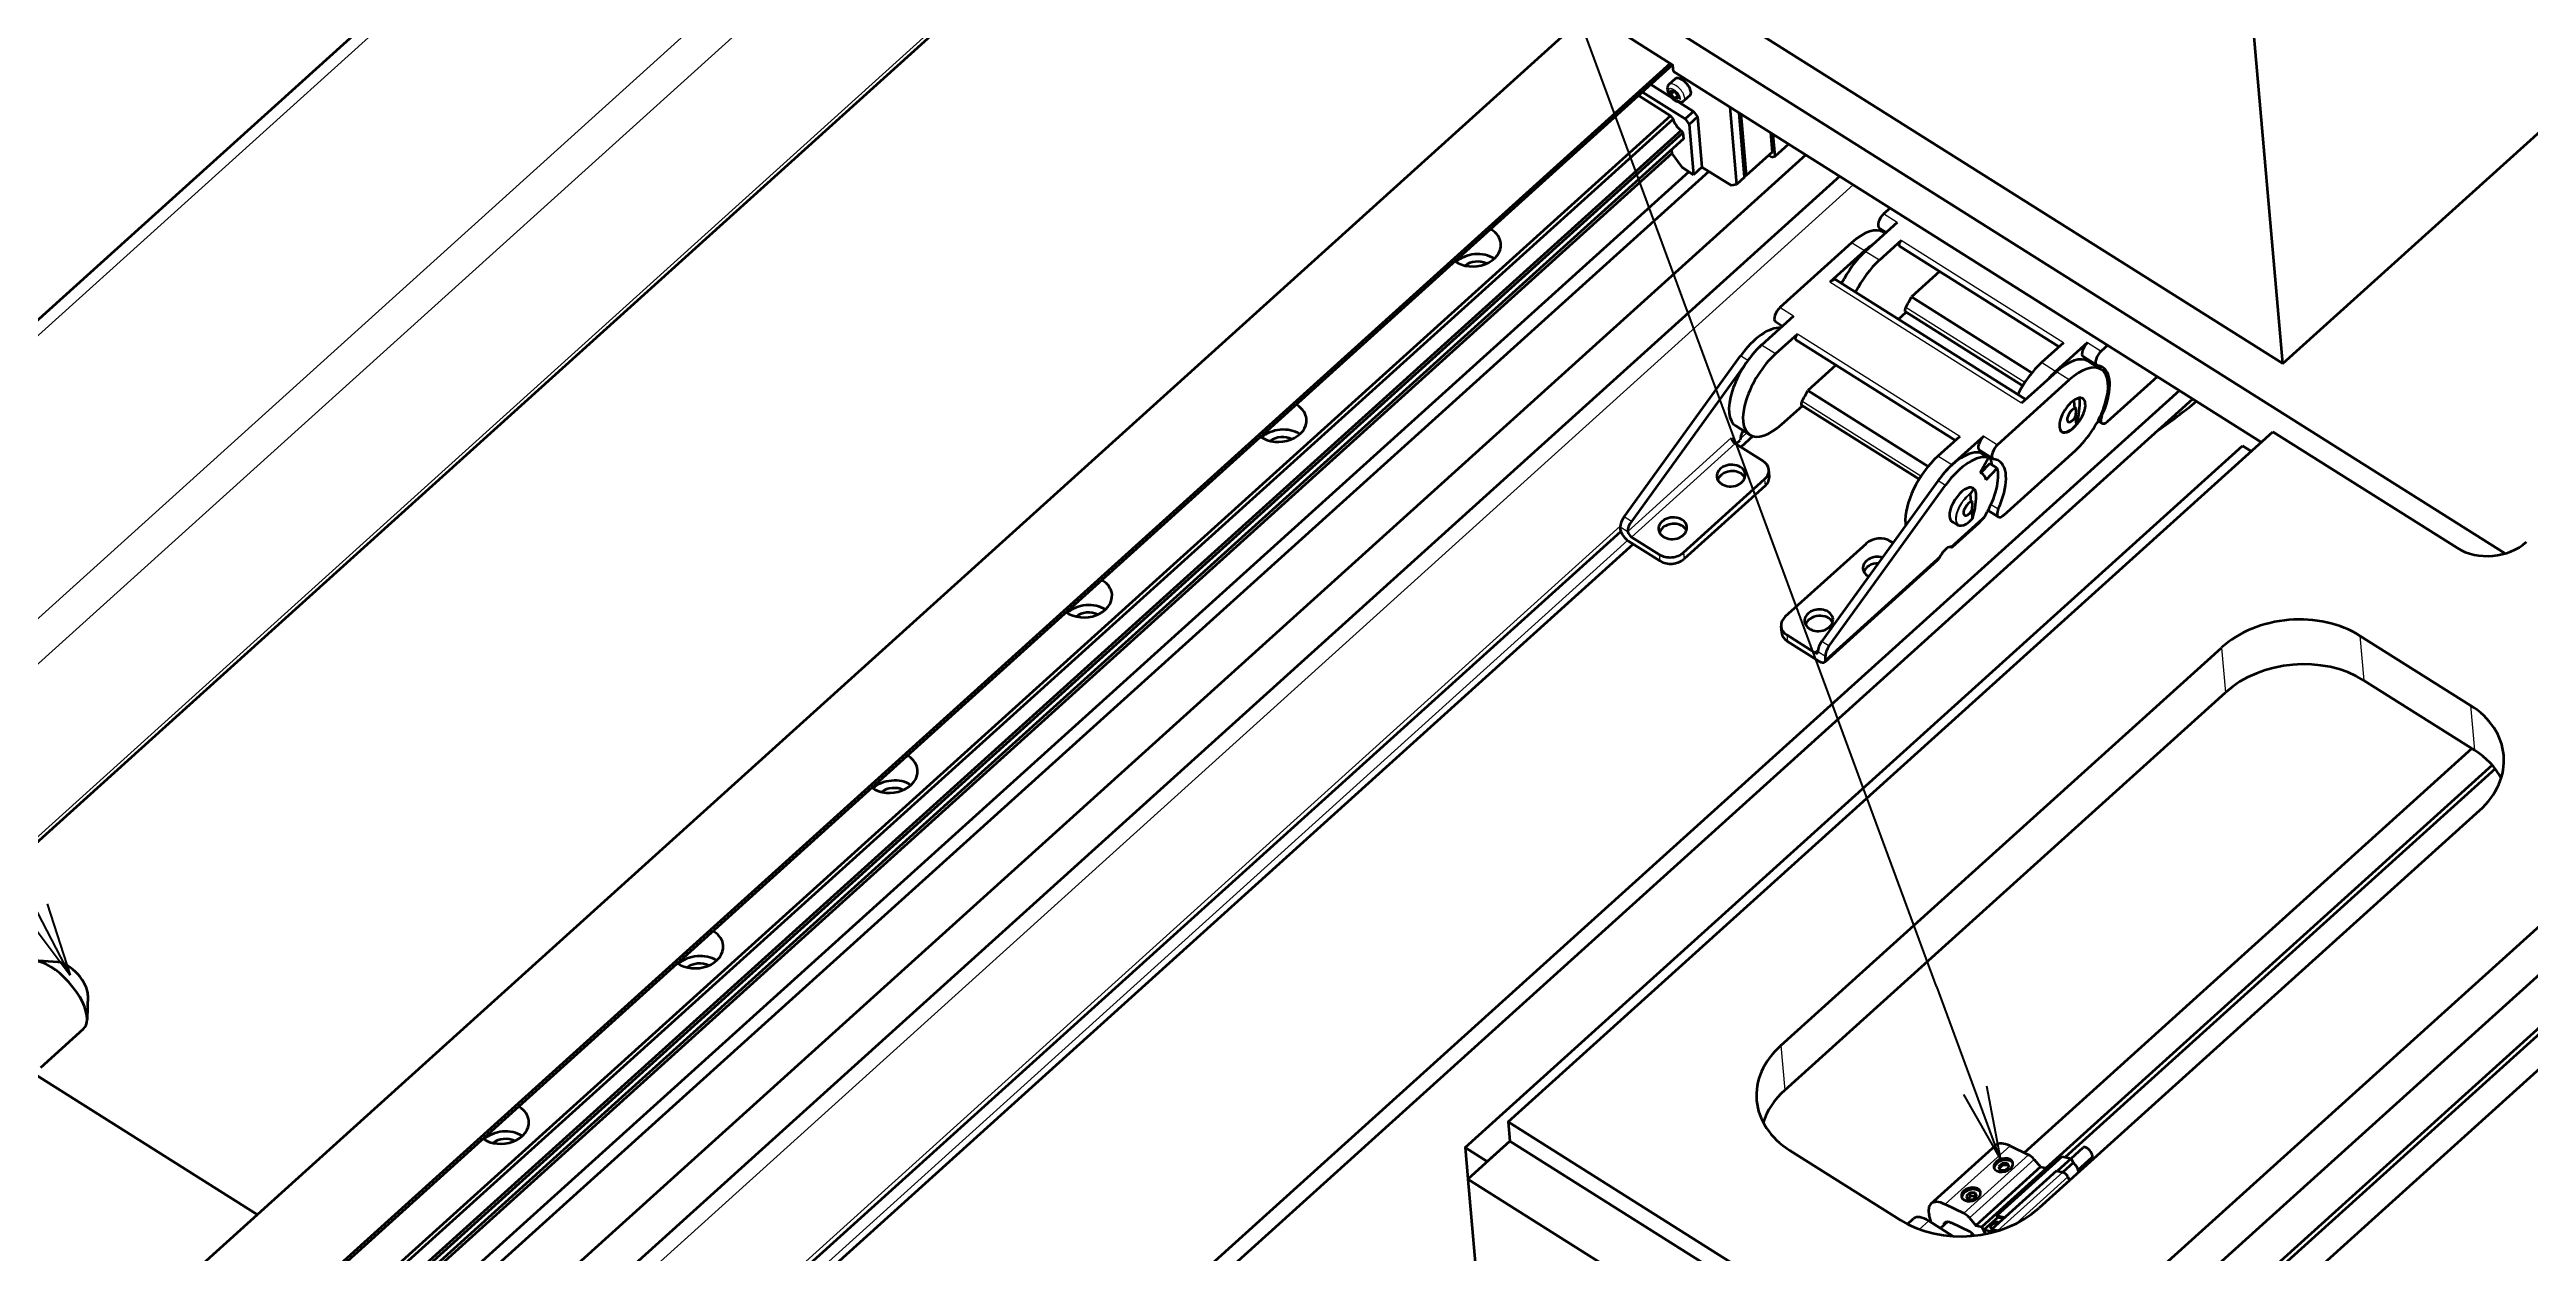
# Model space of a CAD drawing. Header units: millimetres. Extents: x -10155 to 20189, y -25550 to -22580.
# Drawn here: x -7571 to -7068, y -24570 to -24326 of the extents above; entities that cross this region are included whole.
import ezdxf

# ---------------------------------------------------------------- set-up
doc = ezdxf.new("R2010")
doc.units = ezdxf.units.MM
doc.layers.add('word_dim', color=253, linetype='Continuous')
doc.styles.get("Standard").update_dxf_attribs({"font": 'romans.shx', "bigfont": 'bigfont.shx'})
doc.dimstyles.new('RS-1-5', dxfattribs={"dimscale": 5, "dimtxt": 3.5, "dimasz": 3, "dimexe": 1, "dimexo": 0, "dimgap": 1, "dimtad": 3, "dimdsep": 46, "dimtxsty": 'Standard', "dimblk1": 'OPEN', "dimblk2": 'OPEN', "dimsah": 1, "dimcen": 0, "dimclrd": 256, "dimclre": 256, "dimclrt": 3, "dimadec": 0, "dimazin": 0, "dimtfac": 1, "dimtmove": 0, "dimatfit": 3, "dimldrblk": 'OPEN', "dimfxl": 0, "dimtolj": 1, "dimtzin": 0, "dimarcsym": 0})

# ---------------------------------------------------------------- blocks, each defined once
blk = doc.blocks.new('A$C43226BF8')
at = {"color": 7, "lineweight": 35}
for p, q in [((189.54, -235.01), (536.52, -453.67)), ((-61.3, -492.84), (161.25, -292.02)), ((-19.44, -561.11), (273.66, -296.63)), ((303.79, -296.91), (491.3, -415.08)), ((491.3, -415.08), (623.08, -296.16)), ((491.3, -415.08), (484.43, -337.02)), ((350.22, -343.64), (24.85, -637.24)), ((349.24, -343.02), (367.24, -354.37)), ((366.72, -354.04), (41.35, -647.64)), ((41.41, -648.29), (367.18, -354.33)), ((367.36, -355.67), (486.91, -431.01)), ((366.78, -364.7), (41.57, -658.16)), ((367.29, -365.4), (41.66, -659.23)), ((368.94, -367.7), (42.02, -662.69)), ((367.02, -372.35), (42.21, -665.45)), ((369.28, -368.17), (42.36, -663.17)), ((369.38, -369.36), (42.47, -664.36)), ((394.31, -372.65), (52.45, -681.14)), ((370.5, -376.06), (43.1, -671.5)), ((374.55, -375.99), (43.39, -674.81)), ((401.18, -376.98), (53.3, -690.89)), ((413.32, -391.18), (445.79, -411.64)), ((400.53, -398.09), (439.02, -422.35)), ((440.25, -416.94), (415.76, -401.5)), ((414.49, -404.5), (438.39, -419.56)), ((392.24, -410.21), (424.7, -430.67)), ((357.31, -446.19), (380.97, -413.52)), ((382.47, -414.47), (358.81, -447.14)), ((470.26, -420.52), (162.53, -698.21)), ((162.87, -702.11), (473.01, -422.25)), ((419.17, -435.97), (394.67, -420.53)), ((393.41, -423.52), (417.31, -438.58)), ((324.97, -574.46), (483.11, -431.76)), ((333.74, -569.23), (489.24, -428.91)), ((526.74, -452.54), (489.24, -428.91)), ((369.41, -453.45), (385.88, -438.59)), ((386, -439.89), (369.53, -454.75)), ((421.17, -438.86), (397.51, -471.53)), ((399.01, -472.47), (422.67, -439.8)), ((67.06, -710.55), (356.67, -449.23)), ((359.19, -451.78), (117.52, -669.85)), ((390.11, -466.5), (406.59, -451.63)), ((421.01, -455.11), (398.15, -475.74)), ((431.25, -630.67), (612.62, -467.01)), ((389.19, -553.68), (478.8, -472.82)), ((529.48, -484.56), (506.98, -470.38)), ((432.05, -639.78), (613.43, -476.11)), ((389.99, -562.78), (479.6, -481.92)), ((530.28, -493.67), (507.78, -479.49)), ((529.73, -493.32), (438.68, -575.49)), ((533.89, -496.71), (443.1, -578.64)), ((534.5, -497.46), (447.04, -576.39)), ((597.85, -500.92), (456.05, -628.87)), ((598.7, -501.45), (456.16, -630.08)), ((531.3, -505.9), (441.69, -586.76)), ((603.35, -504.39), (456.74, -636.69)), ((32.49, -558.54), (79.34, -588.07)), ((333.74, -569.23), (431.25, -630.67)), ((334.09, -573.13), (431.59, -634.58)), ((391.01, -575.02), (413.51, -589.2)), ((325.52, -580.86), (423.03, -642.31)), ((325.52, -580.86), (329.7, -628.34))]:
    blk.add_line(p, q, dxfattribs=at)
at = {"color": 7, "lineweight": 13}
for p, q in [((-34.17, -538.31), (250.11, -281.78)), ((-59.68, -494.6), (161.51, -295)), ((-20.97, -561.5), (273.02, -296.22)), ((-35.47, -530.23), (199.01, -318.64)), ((55.62, -693.01), (403.93, -378.71)), ((446.69, -410.83), (413.68, -390.04)), ((438.17, -423.11), (399.17, -398.54)), ((438.79, -418.93), (414.59, -403.68)), ((425.6, -429.86), (392.6, -409.06)), ((417.7, -437.96), (393.5, -422.71)), ((358.05, -449.21), (379.13, -430.19)), ((358.86, -450.33), (379.94, -431.31)), ((66.97, -709.45), (356.55, -448.15)), ((92.41, -690.72), (358.03, -451.03)), ((398.31, -475.2), (421.7, -454.09))]:
    blk.add_line(p, q, dxfattribs=at)
at = {"color": 7, "lineweight": 35, "ltscale": 0.043265}
blk.add_line((367.73, -357.15), (366.45, -358.31), dxfattribs=at)
at = {"color": 7, "lineweight": 35, "ltscale": 0.002135}
blk.add_line((367.17, -354.34), (367.24, -354.38), dxfattribs=at)
at = {"color": 7, "lineweight": 35, "ltscale": 0.032648}
for p, q in [((367.36, -355.67), (367.24, -354.37)), ((386.86, -437.93), (386.75, -436.63))]:
    blk.add_line(p, q, dxfattribs=at)
at = {"color": 7, "lineweight": 35, "ltscale": 0.193124}
blk.add_line((360.25, -360.58), (366.78, -364.7), dxfattribs=at)
at = {"color": 7, "lineweight": 35, "ltscale": 0.256696}
blk.add_line((361.05, -359.86), (369.73, -365.33), dxfattribs=at)
at = {"color": 7, "lineweight": 35, "ltscale": 0.124751}
blk.add_line((362.76, -358.31), (366.98, -360.97), dxfattribs=at)
at = {"color": 7, "lineweight": 35, "ltscale": 0.01885}
for p, q in [((366.81, -360.27), (366.74, -359.52)), ((368.24, -360.47), (368.31, -361.22))]:
    blk.add_line(p, q, dxfattribs=at)
at = {"color": 7, "lineweight": 35, "ltscale": 0.018089}
blk.add_line((366.74, -359.52), (367.46, -359.62), dxfattribs=at)
at = {"color": 7, "lineweight": 35, "ltscale": 0.023046}
blk.add_line((366.81, -360.27), (367.49, -359.65), dxfattribs=at)
at = {"color": 7, "lineweight": 35, "ltscale": 0.028857}
blk.add_line((367.59, -361.12), (366.81, -360.27), dxfattribs=at)
at = {"color": 7, "lineweight": 35, "ltscale": 0.028859}
blk.add_line((367.46, -359.62), (368.24, -360.47), dxfattribs=at)
at = {"color": 7, "lineweight": 35, "ltscale": 0.022105}
blk.add_line((367.59, -361.12), (368.25, -360.53), dxfattribs=at)
at = {"color": 7, "lineweight": 35, "ltscale": 0.01809}
blk.add_line((368.31, -361.22), (367.59, -361.12), dxfattribs=at)
at = {"color": 7, "lineweight": 35, "ltscale": 0.088507}
blk.add_line((368.45, -361.9), (371.45, -363.79), dxfattribs=at)
at = {"color": 7, "lineweight": 35, "ltscale": 0.043267}
blk.add_line((370.75, -360.49), (369.46, -361.65), dxfattribs=at)
at = {"color": 7, "lineweight": 35, "ltscale": 0.021626}
blk.add_line((366.78, -364.7), (367.29, -365.4), dxfattribs=at)
at = {"color": 7, "lineweight": 35, "ltscale": 0.014542}
blk.add_line((368.94, -367.7), (369.28, -368.17), dxfattribs=at)
at = {"color": 7, "lineweight": 35, "ltscale": 0.057688}
for p, q in [((371.45, -363.79), (369.73, -365.33)), ((373.15, -375.11), (371.44, -376.66))]:
    blk.add_line(p, q, dxfattribs=at)
at = {"color": 7, "lineweight": 35, "ltscale": 0.034579}
blk.add_line((369.73, -365.33), (370.54, -366.46), dxfattribs=at)
at = {"color": 7, "lineweight": 35, "ltscale": 0.057683}
blk.add_line((372.25, -364.91), (370.54, -366.46), dxfattribs=at)
at = {"color": 7, "lineweight": 35, "ltscale": 0.256009}
for p, q in [((370.54, -366.46), (371.44, -376.66)), ((372.25, -364.91), (373.15, -375.11))]:
    blk.add_line(p, q, dxfattribs=at)
at = {"color": 7, "lineweight": 35, "ltscale": 0.034575}
blk.add_line((371.45, -363.79), (372.25, -364.91), dxfattribs=at)
at = {"color": 7, "lineweight": 35, "ltscale": 0.3951}
blk.add_line((378.81, -362.88), (380.19, -378.63), dxfattribs=at)
at = {"color": 7, "lineweight": 35, "ltscale": 0.328027}
blk.add_line((381.84, -377.14), (380.69, -364.07), dxfattribs=at)
at = {"color": 7, "lineweight": 35, "ltscale": 0.314608}
blk.add_line((381.07, -364.31), (382.17, -376.84), dxfattribs=at)
at = {"color": 7, "lineweight": 35, "ltscale": 0.01994}
blk.add_line((366.95, -371.55), (367.02, -372.35), dxfattribs=at)
at = {"color": 7, "lineweight": 35, "ltscale": 0.085864}
blk.add_line((367.02, -372.35), (369.03, -375.14), dxfattribs=at)
at = {"color": 7, "lineweight": 35, "ltscale": 0.029888}
blk.add_line((369.28, -368.17), (369.38, -369.36), dxfattribs=at)
at = {"color": 7, "lineweight": 35, "ltscale": 0.1775}
blk.add_line((387.44, -372.09), (382.17, -376.84), dxfattribs=at)
at = {"color": 7, "lineweight": 35, "ltscale": 0.017474}
blk.add_line((386.76, -372.7), (387.35, -373.08), dxfattribs=at)
at = {"color": 7, "lineweight": 35, "ltscale": 0.099969}
blk.add_line((387.09, -368.1), (387.44, -372.09), dxfattribs=at)
at = {"color": 7, "lineweight": 35, "ltscale": 0.111397}
blk.add_line((388.04, -372.9), (387.65, -368.46), dxfattribs=at)
at = {"color": 7, "lineweight": 35, "ltscale": 0.09212}
blk.add_line((388.04, -372.9), (390.78, -370.43), dxfattribs=at)
at = {"color": 7, "lineweight": 35, "ltscale": 0.071299}
blk.add_line((371.44, -376.66), (369.03, -375.14), dxfattribs=at)
at = {"color": 7, "lineweight": 35, "ltscale": 0.177309}
blk.add_line((379.15, -378.89), (373.15, -375.11), dxfattribs=at)
at = {"color": 7, "lineweight": 35, "ltscale": 0.055467}
blk.add_line((381.84, -377.14), (380.19, -378.63), dxfattribs=at)
at = {"color": 7, "lineweight": 35, "ltscale": 0.009746}
blk.add_line((382.17, -376.84), (381.83, -377.04), dxfattribs=at)
at = {"color": 7, "lineweight": 35, "ltscale": 0.017883}
blk.add_line((387.35, -373.08), (388.04, -372.9), dxfattribs=at)
at = {"color": 7, "lineweight": 35, "ltscale": 0.026825}
blk.add_line((380.19, -378.63), (379.15, -378.89), dxfattribs=at)
at = {"color": 7, "lineweight": 35, "ltscale": 0.219088}
for p, q in [((412.88, -386.39), (406.38, -392.26)), ((451.59, -410.78), (445.08, -416.65))]:
    blk.add_line(p, q, dxfattribs=at)
at = {"color": 7, "lineweight": 35, "ltscale": 0.042573}
blk.add_line((409.2, -387.51), (410.64, -388.42), dxfattribs=at)
at = {"color": 7, "lineweight": 35, "ltscale": 0.044622}
blk.add_line((411.43, -383.45), (410.11, -384.64), dxfattribs=at)
at = {"color": 7, "lineweight": 13, "ltscale": 0.082012}
for p, q in [((412.88, -386.39), (410.11, -384.64)), ((430.5, -429.81), (433.28, -431.55))]:
    blk.add_line(p, q, dxfattribs=at)
at = {"color": 7, "lineweight": 35, "ltscale": 0.490918}
blk.add_line((403.6, -390.51), (389.02, -403.67), dxfattribs=at)
at = {"color": 7, "lineweight": 35, "ltscale": 0.237671}
blk.add_line((406.23, -392.17), (399.17, -398.54), dxfattribs=at)
at = {"color": 7, "lineweight": 13, "ltscale": 0.077571}
blk.add_line((406.23, -392.17), (403.6, -390.51), dxfattribs=at)
at = {"color": 7, "lineweight": 13, "ltscale": 0.084227}
for p, q in [((409.23, -394.06), (406.38, -392.26)), ((424, -435.68), (421.15, -433.88))]:
    blk.add_line(p, q, dxfattribs=at)
at = {"color": 7, "lineweight": 35, "ltscale": 0.150076}
for p, q in [((413.68, -390.04), (409.23, -394.06)), ((446.69, -410.83), (442.23, -414.85))]:
    blk.add_line(p, q, dxfattribs=at)
at = {"color": 7, "lineweight": 35, "ltscale": 0.010484}
blk.add_line((410.1, -388.36), (410.45, -388.58), dxfattribs=at)
at = {"color": 7, "lineweight": 35, "ltscale": 0.192999}
blk.add_line((421.49, -396.33), (415.76, -401.5), dxfattribs=at)
at = {"color": 7, "lineweight": 35, "ltscale": 0.219079}
for p, q in [((391.8, -405.42), (385.29, -411.29)), ((430.5, -429.81), (424, -435.68))]:
    blk.add_line(p, q, dxfattribs=at)
at = {"color": 7, "lineweight": 35, "ltscale": 0.042571}
blk.add_line((388.11, -406.54), (389.55, -407.44), dxfattribs=at)
at = {"color": 7, "lineweight": 13, "ltscale": 0.082006}
blk.add_line((391.8, -405.42), (389.02, -403.67), dxfattribs=at)
at = {"color": 7, "lineweight": 35, "ltscale": 0.052517}
blk.add_line((413.1, -406.01), (414.66, -404.6), dxfattribs=at)
at = {"color": 7, "lineweight": 13, "ltscale": 0.084221}
for p, q in [((388.14, -413.08), (385.29, -411.29)), ((445.08, -416.65), (442.23, -414.85))]:
    blk.add_line(p, q, dxfattribs=at)
at = {"color": 7, "lineweight": 35, "ltscale": 0.150071}
blk.add_line((392.6, -409.06), (388.14, -413.08), dxfattribs=at)
at = {"color": 7, "lineweight": 13, "ltscale": 0.082005}
blk.add_line((451.59, -410.78), (454.36, -412.53), dxfattribs=at)
at = {"color": 7, "lineweight": 35, "ltscale": 0.044619}
blk.add_line((455.69, -411.33), (454.36, -412.53), dxfattribs=at)
at = {"color": 7, "lineweight": 13, "ltscale": 0.044326}
for p, q in [((382.47, -414.47), (380.97, -413.52)), ((421.17, -438.86), (422.67, -439.8)), ((358.81, -447.14), (357.31, -446.19))]:
    blk.add_line(p, q, dxfattribs=at)
at = {"color": 7, "lineweight": 35, "ltscale": 0.193001}
blk.add_line((400.41, -415.36), (394.67, -420.53), dxfattribs=at)
at = {"color": 7, "lineweight": 35, "ltscale": 0.237677}
blk.add_line((445.23, -416.75), (438.17, -423.11), dxfattribs=at)
at = {"color": 7, "lineweight": 13, "ltscale": 0.077575}
blk.add_line((447.86, -418.4), (445.23, -416.75), dxfattribs=at)
at = {"color": 7, "lineweight": 35, "ltscale": 0.082005}
blk.add_line((453.45, -415.4), (450.67, -413.65), dxfattribs=at)
at = {"color": 7, "lineweight": 35, "ltscale": 0.077575}
blk.add_line((451.73, -414.59), (454.35, -416.25), dxfattribs=at)
at = {"color": 7, "lineweight": 35, "ltscale": 0.341608}
blk.add_line((455.62, -426.84), (465.77, -417.68), dxfattribs=at)
at = {"color": 7, "lineweight": 35, "ltscale": 0.490914}
blk.add_line((447.86, -418.4), (433.28, -431.55), dxfattribs=at)
at = {"color": 7, "lineweight": 35, "ltscale": 0.038855}
for p, q in [((448.8, -422.63), (448.93, -424.18)), ((427.71, -441.66), (427.85, -443.2)), ((428.01, -445.01), (428.14, -446.55))]:
    blk.add_line(p, q, dxfattribs=at)
at = {"color": 7, "lineweight": 35, "ltscale": 0.084227}
blk.add_line((380.06, -427.75), (382.91, -429.54), dxfattribs=at)
at = {"color": 7, "lineweight": 35, "ltscale": 0.140512}
blk.add_line((389.4, -427.39), (393.58, -423.63), dxfattribs=at)
at = {"color": 7, "lineweight": 35, "ltscale": 0.038858}
blk.add_line((449.09, -425.98), (449.23, -427.53), dxfattribs=at)
at = {"color": 7, "lineweight": 35, "ltscale": 0.023597}
blk.add_line((454.49, -427.21), (453.69, -426.71), dxfattribs=at)
at = {"color": 7, "lineweight": 13, "ltscale": 0.006032}
blk.add_line((454.3, -425.46), (454.51, -425.59), dxfattribs=at)
at = {"color": 7, "lineweight": 35, "ltscale": 0.166226}
blk.add_line((385.57, -434.85), (379.94, -431.31), dxfattribs=at)
at = {"color": 7, "lineweight": 35, "ltscale": 0.028475}
blk.add_line((380.11, -431.41), (380.95, -430.65), dxfattribs=at)
at = {"color": 7, "lineweight": 13, "ltscale": 0.044661}
blk.add_line((380.95, -430.34), (382.28, -429.15), dxfattribs=at)
at = {"color": 7, "lineweight": 35, "ltscale": 0.082342}
blk.add_line((383.52, -429.82), (381.08, -432.03), dxfattribs=at)
at = {"color": 7, "lineweight": 35, "ltscale": 0.150073}
blk.add_line((425.6, -429.86), (421.15, -433.88), dxfattribs=at)
at = {"color": 7, "lineweight": 35, "ltscale": 0.082006}
blk.add_line((432.36, -434.42), (429.59, -432.67), dxfattribs=at)
at = {"color": 7, "lineweight": 35, "ltscale": 0.490916}
blk.add_line((434.54, -445.86), (449.12, -432.71), dxfattribs=at)
at = {"color": 7, "lineweight": 35, "ltscale": 0.005072}
blk.add_line((446.13, -428.74), (446.3, -428.85), dxfattribs=at)
at = {"color": 7, "lineweight": 35, "ltscale": 0.051756}
blk.add_line((484.86, -432.86), (483.11, -431.76), dxfattribs=at)
at = {"color": 7, "lineweight": 35, "ltscale": 0.087034}
blk.add_line((431.45, -434.22), (429.76, -437.26), dxfattribs=at)
at = {"color": 7, "lineweight": 35, "ltscale": 0.010158}
blk.add_line((430.12, -437.43), (429.78, -437.21), dxfattribs=at)
at = {"color": 7, "lineweight": 35, "ltscale": 0.066323}
blk.add_line((431.72, -435.36), (429.89, -437.28), dxfattribs=at)
at = {"color": 7, "lineweight": 35, "ltscale": 0.044331}
blk.add_line((429.95, -433.27), (431.45, -434.22), dxfattribs=at)
at = {"color": 7, "lineweight": 35, "ltscale": 0.081939}
blk.add_line((430.96, -438.68), (433.22, -436.3), dxfattribs=at)
at = {"color": 7, "lineweight": 35, "ltscale": 0.044326}
blk.add_line((431.72, -435.36), (433.22, -436.3), dxfattribs=at)
at = {"color": 7, "lineweight": 13, "ltscale": 0.032645}
for p, q in [((385.88, -438.59), (386, -439.89)), ((364.48, -453.88), (364.6, -455.18))]:
    blk.add_line(p, q, dxfattribs=at)
at = {"color": 7, "lineweight": 35, "ltscale": 0.018432}
blk.add_line((427.99, -440.28), (428.61, -440.68), dxfattribs=at)
at = {"color": 7, "lineweight": 35, "ltscale": 0.015575}
for p, q in [((356.61, -448.92), (356.55, -448.3)), ((398.31, -475.2), (398.25, -474.58))]:
    blk.add_line(p, q, dxfattribs=at)
at = {"color": 7, "lineweight": 13, "ltscale": 0.044354}
blk.add_line((358.05, -449.24), (356.55, -448.3), dxfattribs=at)
at = {"color": 7, "lineweight": 13, "ltscale": 0.240171}
blk.add_line((423.68, -452.31), (430.81, -445.87), dxfattribs=at)
at = {"color": 7, "lineweight": 35, "ltscale": 0.042746}
blk.add_line((423.77, -446.96), (425.22, -447.88), dxfattribs=at)
at = {"color": 7, "lineweight": 35, "ltscale": 0.181473}
blk.add_line((429.44, -447.5), (424.05, -452.36), dxfattribs=at)
at = {"color": 7, "lineweight": 35, "ltscale": 0.061271}
blk.add_line((433.4, -446.24), (431.33, -444.93), dxfattribs=at)
at = {"color": 7, "lineweight": 13, "ltscale": 0.043704}
blk.add_line((431.94, -443.68), (433.42, -444.61), dxfattribs=at)
at = {"color": 7, "lineweight": 35, "ltscale": 0.000764677}
blk.add_line((358.05, -449.24), (358.05, -449.21), dxfattribs=at)
at = {"color": 7, "lineweight": 35, "ltscale": 0.188394}
blk.add_line((364.6, -455.18), (358.22, -451.16), dxfattribs=at)
at = {"color": 7, "lineweight": 35, "ltscale": 0.166233}
blk.add_line((358.86, -450.33), (364.48, -453.88), dxfattribs=at)
at = {"color": 7, "lineweight": 35, "ltscale": 0.014429}
blk.add_line((412.01, -451.52), (411.52, -451.21), dxfattribs=at)
at = {"color": 7, "lineweight": 13, "ltscale": 0.032651}
blk.add_line((369.41, -453.45), (369.53, -454.75), dxfattribs=at)
at = {"color": 7, "lineweight": 35, "ltscale": 0.032645}
blk.add_line((389.37, -469.76), (389.25, -468.46), dxfattribs=at)
at = {"color": 7, "lineweight": 13, "ltscale": 0.032646}
blk.add_line((390.43, -470.23), (390.55, -471.54), dxfattribs=at)
at = {"color": 7, "lineweight": 35, "ltscale": 0.166231}
blk.add_line((396.06, -473.78), (390.43, -470.23), dxfattribs=at)
at = {"color": 7, "lineweight": 35, "ltscale": 0.188391}
blk.add_line((390.55, -471.54), (396.92, -475.55), dxfattribs=at)
at = {"color": 7, "lineweight": 13, "ltscale": 0.024492}
blk.add_line((396.06, -473.78), (396.79, -473.12), dxfattribs=at)
at = {"color": 7, "lineweight": 13, "ltscale": 0.044331}
blk.add_line((397.51, -471.53), (399.01, -472.47), dxfattribs=at)
at = {"color": 7, "lineweight": 13, "ltscale": 0.228535}
for p, q in [((478.8, -472.82), (479.6, -481.92)), ((506.98, -470.38), (507.78, -479.49)), ((529.48, -484.56), (530.28, -493.67)), ((389.19, -553.68), (389.99, -562.78))]:
    blk.add_line(p, q, dxfattribs=at)
at = {"color": 7, "lineweight": 35, "ltscale": 0.000733667}
blk.add_line((396.75, -473.63), (396.75, -473.6), dxfattribs=at)
at = {"color": 7, "lineweight": 13, "ltscale": 0.044353}
blk.add_line((396.75, -473.63), (398.25, -474.58), dxfattribs=at)
at = {"color": 7, "lineweight": 35, "ltscale": 0.124985}
blk.add_line((38.86, -536.75), (33.87, -536.39), dxfattribs=at)
at = {"color": 7, "lineweight": 35, "ltscale": 0.124984}
blk.add_line((44.9, -543.44), (44.74, -548.44), dxfattribs=at)
at = {"color": 7, "lineweight": 35, "ltscale": 0.292876}
blk.add_line((35.31, -558.15), (44, -550.3), dxfattribs=at)
at = {"color": 7, "lineweight": 35, "ltscale": 0.288438}
blk.add_line((334.09, -573.13), (325.52, -580.86), dxfattribs=at)
at = {"color": 7, "lineweight": 35, "ltscale": 0.155313}
blk.add_line((329.47, -577.29), (334.09, -573.13), dxfattribs=at)
at = {"color": 7, "lineweight": 35, "ltscale": 0.097945}
blk.add_line((333.74, -569.23), (334.09, -573.13), dxfattribs=at)
at = {"color": 7, "lineweight": 35, "ltscale": 0.443751}
for p, q in [((419.73, -585.88), (432.91, -573.98)), ((442.03, -578.39), (428.85, -590.28)), ((443.24, -578.67), (430.07, -590.56))]:
    blk.add_line(p, q, dxfattribs=at)
at = {"color": 7, "lineweight": 13, "ltscale": 0.443744}
blk.add_line((435.81, -574.1), (422.63, -585.99), dxfattribs=at)
at = {"color": 7, "lineweight": 35, "ltscale": 0.104665}
blk.add_line((435.81, -574.1), (439.58, -575.93), dxfattribs=at)
at = {"color": 7, "lineweight": 35, "ltscale": 0.132989}
blk.add_line((329.47, -577.29), (324.97, -574.46), dxfattribs=at)
at = {"color": 7, "lineweight": 35, "ltscale": 0.160356}
blk.add_line((324.97, -574.46), (325.54, -580.84), dxfattribs=at)
at = {"color": 7, "lineweight": 13, "ltscale": 0.443751}
blk.add_line((439.58, -575.93), (426.4, -587.82), dxfattribs=at)
at = {"color": 7, "lineweight": 13, "ltscale": 0.443755}
blk.add_line((440.72, -576.85), (427.54, -588.74), dxfattribs=at)
at = {"color": 7, "lineweight": 35, "ltscale": 0.443749}
blk.add_line((445.28, -579.15), (432.11, -591.04), dxfattribs=at)
at = {"color": 7, "lineweight": 35, "ltscale": 0.448189}
blk.add_line((446.43, -576.24), (433.12, -588.25), dxfattribs=at)
at = {"color": 7, "lineweight": 35, "ltscale": 0.025618}
for p, q in [((434.21, -577.68), (433.45, -578.37)), ((428.31, -585.02), (429.07, -584.33))]:
    blk.add_line(p, q, dxfattribs=at)
at = {"color": 7, "lineweight": 35, "ltscale": 0.019451}
blk.add_line((433.45, -578.37), (433.79, -579.07), dxfattribs=at)
at = {"color": 7, "lineweight": 35, "ltscale": 0.023587}
blk.add_line((434.3, -578.04), (433.6, -578.68), dxfattribs=at)
at = {"color": 7, "lineweight": 35, "ltscale": 0.027729}
for p, q in [((433.79, -579.07), (434.9, -579.07)), ((435.32, -577.69), (434.21, -577.68)), ((435.41, -578.05), (434.3, -578.04)), ((427.2, -585.01), (428.31, -585.02)), ((428.91, -584.36), (427.8, -584.35))]:
    blk.add_line(p, q, dxfattribs=at)
at = {"color": 7, "lineweight": 35, "ltscale": 0.009329}
for p, q in [((434.3, -578.04), (434.21, -577.68)), ((435.41, -578.05), (435.32, -577.69))]:
    blk.add_line(p, q, dxfattribs=at)
at = {"color": 7, "lineweight": 35, "ltscale": 0.025622}
for p, q in [((434.9, -579.07), (435.66, -578.39)), ((427.62, -583.63), (426.86, -584.31))]:
    blk.add_line(p, q, dxfattribs=at)
at = {"color": 7, "lineweight": 35, "ltscale": 0.019454}
for p, q in [((435.66, -578.39), (435.32, -577.69)), ((426.86, -584.31), (427.2, -585.01)), ((429.07, -584.33), (428.73, -583.64))]:
    blk.add_line(p, q, dxfattribs=at)
at = {"color": 7, "lineweight": 35, "ltscale": 0.010872}
blk.add_line((435.6, -578.44), (435.41, -578.05), dxfattribs=at)
at = {"color": 7, "lineweight": 35, "ltscale": 0.050489}
blk.add_line((440.72, -576.85), (442.03, -578.39), dxfattribs=at)
at = {"color": 7, "lineweight": 35, "ltscale": 0.031274}
for p, q in [((442.03, -578.39), (443.24, -578.67)), ((428.85, -590.28), (430.07, -590.56))]:
    blk.add_line(p, q, dxfattribs=at)
at = {"color": 7, "lineweight": 35, "ltscale": 0.008642}
blk.add_line((443.24, -578.67), (443.39, -578.98), dxfattribs=at)
at = {"color": 7, "lineweight": 35, "ltscale": 0.031982}
for p, q in [((445.28, -579.15), (446.53, -579.44)), ((432.11, -591.04), (433.35, -591.33))]:
    blk.add_line(p, q, dxfattribs=at)
at = {"color": 7, "lineweight": 35, "ltscale": 0.09401}
blk.add_line((448.26, -576.67), (445.47, -579.19), dxfattribs=at)
at = {"color": 7, "lineweight": 35, "ltscale": 0.047128}
blk.add_line((446.43, -576.24), (448.26, -576.67), dxfattribs=at)
at = {"color": 7, "lineweight": 35, "ltscale": 0.071694}
blk.add_line((448.66, -577.52), (446.53, -579.44), dxfattribs=at)
at = {"color": 7, "lineweight": 35, "ltscale": 0.082295}
blk.add_line((448.21, -576.66), (450.66, -574.46), dxfattribs=at)
at = {"color": 7, "lineweight": 35, "ltscale": 0.023343}
blk.add_line((448.26, -576.67), (448.66, -577.52), dxfattribs=at)
at = {"color": 7, "lineweight": 35, "ltscale": 0.093941}
blk.add_line((449.68, -578.98), (452.47, -576.46), dxfattribs=at)
at = {"color": 7, "lineweight": 35, "ltscale": 0.027723}
blk.add_line((428.73, -583.64), (427.62, -583.63), dxfattribs=at)
at = {"color": 7, "lineweight": 35, "ltscale": 0.018658}
blk.add_line((427.8, -584.35), (427.62, -583.63), dxfattribs=at)
at = {"color": 7, "lineweight": 35, "ltscale": 0.01866}
blk.add_line((428.91, -584.36), (428.73, -583.64), dxfattribs=at)
at = {"color": 7, "lineweight": 13, "ltscale": 0.443749}
blk.add_line((446.53, -579.44), (433.35, -591.33), dxfattribs=at)
at = {"color": 7, "lineweight": 13, "ltscale": 0.35664}
blk.add_line((447.55, -580.38), (436.96, -589.94), dxfattribs=at)
at = {"color": 7, "lineweight": 35, "ltscale": 0.021224}
blk.add_line((447.55, -580.38), (447.91, -581.15), dxfattribs=at)
at = {"color": 7, "lineweight": 35, "ltscale": 0.042275}
blk.add_line((414.96, -590.03), (416.21, -588.89), dxfattribs=at)
at = {"color": 7, "lineweight": 13, "ltscale": 0.064282}
blk.add_line((419.27, -589.35), (417.36, -591.08), dxfattribs=at)
at = {"color": 7, "lineweight": 35, "ltscale": 0.145626}
blk.add_line((424.2, -592.46), (419.27, -589.35), dxfattribs=at)
at = {"color": 7, "lineweight": 35, "ltscale": 0.037141}
blk.add_line((419.75, -589.65), (419.38, -588.21), dxfattribs=at)
at = {"color": 7, "lineweight": 35, "ltscale": 0.104661}
blk.add_line((422.63, -585.99), (426.4, -587.82), dxfattribs=at)
at = {"color": 7, "lineweight": 35, "ltscale": 0.021558}
blk.add_line((427.8, -584.35), (427.16, -584.93), dxfattribs=at)
at = {"color": 7, "lineweight": 35, "ltscale": 0.050493}
blk.add_line((427.54, -588.74), (428.85, -590.28), dxfattribs=at)
at = {"color": 7, "lineweight": 35, "ltscale": 0.002293}
blk.add_line((428.95, -584.44), (428.91, -584.36), dxfattribs=at)
at = {"color": 7, "lineweight": 35, "ltscale": 0.095406}
blk.add_line((433.3, -588.65), (430.47, -591.2), dxfattribs=at)
at = {"color": 7, "lineweight": 35, "ltscale": 0.010887}
blk.add_line((433.3, -588.65), (433.12, -588.25), dxfattribs=at)
at = {"color": 7, "lineweight": 35, "ltscale": 0.042287}
blk.add_line((433.12, -588.25), (434.77, -588.64), dxfattribs=at)
at = {"color": 7, "lineweight": 35, "ltscale": 0.029613}
blk.add_line((434.46, -588.92), (433.3, -588.65), dxfattribs=at)
at = {"color": 7, "lineweight": 35, "ltscale": 0.048664}
blk.add_line((423.1, -589.55), (421.65, -590.85), dxfattribs=at)
at = {"color": 7, "lineweight": 35, "ltscale": 0.104945}
blk.add_line((427.71, -591.61), (423.93, -589.78), dxfattribs=at)
at = {"color": 7, "lineweight": 35, "ltscale": 0.014116}
blk.add_line((428.25, -592.04), (427.83, -592.42), dxfattribs=at)
at = {"color": 7, "lineweight": 13, "ltscale": 0.01204}
blk.add_line((428.29, -592.09), (427.93, -592.41), dxfattribs=at)
at = {"color": 7, "lineweight": 35, "ltscale": 0.007679}
blk.add_line((428.14, -592.39), (428.37, -592.18), dxfattribs=at)
at = {"color": 7, "lineweight": 35, "ltscale": 0.035341}
blk.add_line((430.07, -590.56), (430.66, -591.84), dxfattribs=at)
at = {"color": 7, "lineweight": 35, "ltscale": 0.047133}
blk.add_line((432.31, -591.63), (430.47, -591.2), dxfattribs=at)
at = {"color": 7, "lineweight": 35, "ltscale": 0.012454}
blk.add_line((430.68, -591.66), (430.47, -591.2), dxfattribs=at)
at = {"color": 7, "lineweight": 35, "ltscale": 0.016626}
blk.add_line((432.39, -591.64), (432.11, -591.04), dxfattribs=at)
at = {"color": 7, "lineweight": 35, "ltscale": 0.00185}
blk.add_line((432.36, -591.58), (432.31, -591.63), dxfattribs=at)
at = {"color": 7, "lineweight": 35, "ltscale": 0.000696343}
blk.add_line((432.31, -591.63), (432.32, -591.66), dxfattribs=at)
at = {"color": 7, "lineweight": 35}
for points in [[(366.45, -358.31), (366.25, -358.56), (366.12, -358.91), (366.11, -359.28)], [(366.11, -359.28), (366.21, -359.75), (366.47, -360.3), (366.88, -360.87), (367.39, -361.36), (367.92, -361.7), (368.38, -361.88), (368.77, -361.92), (369.11, -361.86), (369.4, -361.7), (369.46, -361.65)], [(446.3, -428.85), (446.64, -428.98), (447.05, -428.99), (447.52, -428.86), (448.05, -428.58), (448.64, -428.14), (449.24, -427.53)], [(449.3, -427.39), (449.25, -427.52), (449.24, -427.53)], [(427.71, -441.66), (427.71, -441.63), (427.73, -441.56), (427.78, -441.45)], [(425.22, -447.88), (425.55, -448.01), (425.96, -448.01), (426.44, -447.88), (426.96, -447.61), (427.56, -447.16), (428.15, -446.56)], [(428.21, -446.41), (428.16, -446.55), (428.15, -446.56)], [(430.81, -445.87), (430.45, -446.4), (430.04, -446.9), (429.44, -447.5)], [(423.53, -452.34), (423.92, -452.4), (424.03, -452.38), (424.05, -452.36)], [(424.04, -452.32), (423.96, -452.3), (423.68, -452.31)], [(424.05, -452.36), (424.06, -452.36), (424.06, -452.34), (424.05, -452.34), (424.04, -452.32)], [(421.7, -454.09), (421.39, -454.63), (421.22, -454.87), (421.01, -455.11)]]:
    blk.add_lwpolyline(points, dxfattribs=at)
for centre, radius, start, end in [((449.2, -422.66), 0.401, 157.5418, 175.966), ((447.14, -422.73), 2.86, 4.2824, 13.9691), ((449.23, -427.53), 0.00618, 148.8867, 332.9417), ((428.15, -446.56), 0.00618, 148.8867, 332.9417)]:
    blk.add_arc(centre, radius, start, end, dxfattribs=at)
for centre, major_axis, ratio, start_param, end_param in [((369.24, -358.82), (1.51, -1.67), 0.460812, 0.000003, 3.141596), ((369.1, -366.3), (-1.66, 1.84), 0.460812, 0.711637, 1.955801), ((326.77, -391.14), (-5.48, -0.48), 0.757392, 3.925041, 3.98023), ((326.77, -391.14), (-5.48, -0.48), 0.757392, 3.141632, 3.925041), ((404.23, -397.67), (-5.86, -9.31), 0.462612, 3.141547, 4.165802), ((410.22, -385.89), (-1.02, -1.62), 0.462612, 4.165802, 6.283143), ((326.77, -391.14), (-5.48, -0.48), 0.757392, 0.728263, 3.141632), ((327.29, -396.99), (5.48, 0.48), 0.757392, 0.783448, 2.35877), ((407.01, -399.42), (-5.86, -9.31), 0.462612, 4.165802, 4.925766), ((406.86, -399.32), (-5.86, -9.31), 0.462612, 3.921176, 4.165802), ((413.73, -390.53), (-0.409, -0.649), 0.462612, 4.165802, 6.283147), ((327.29, -396.99), (3.49, 0.31), 0.757392, 0.889529, 2.251999), ((399.3, -400.03), (-1.23, -1.95), 0.462612, 3.141547, 4.165802), ((409.86, -401.21), (-5.86, -9.31), 0.462612, 4.165802, 4.925766), ((409.86, -401.21), (-6.13, -9.73), 0.462612, 1.608254, 1.825678), ((384.42, -417.5), (5.86, 9.31), 0.462612, 0.231884, 1.432137), ((389.13, -404.91), (-1.02, -1.62), 0.462612, 4.165802, 6.283143), ((414.9, -403.85), (-0.409, -0.649), 0.462612, 4.749847, 6.28314), ((385.92, -418.44), (-5.86, -9.31), 0.462612, 4.165802, 6.28314), ((385.92, -418.44), (5.86, 9.31), 0.462612, 1.024213, 1.432137), ((392.64, -409.56), (-0.409, -0.649), 0.462612, 4.165802, 6.283147), ((451.7, -412.03), (-1.02, -1.62), 0.462612, 4.165802, 6.283143), ((454.47, -413.78), (-1.02, -1.62), 0.462612, 4.165802, 6.283143), ((388.77, -420.24), (-5.86, -9.31), 0.462612, 4.165802, 6.28314), ((442.86, -422.01), (5.86, 9.31), 0.462612, 1.024209, 1.784174), ((445.71, -423.81), (-5.86, -9.31), 0.462612, 4.165802, 4.41041), ((445.86, -423.9), (-5.86, -9.31), 0.462612, 3.141547, 4.165802), ((448.49, -425.55), (-5.86, -9.31), 0.462612, 3.141547, 4.165802), ((448.49, -425.55), (-5.86, -9.31), 0.462612, 1.024209, 3.141547), ((445.71, -423.81), (-6.13, -9.73), 0.462612, 2.845617, 2.92871), ((454.47, -413.78), (-1.02, -1.62), 0.462612, 6.283143, 6.480302), ((448.49, -425.55), (-6.13, -9.73), 0.462612, 3.141551, 3.338709), ((448.49, -425.55), (-6.13, -9.73), 0.462612, 1.851301, 3.141551), ((393.82, -422.87), (-0.409, -0.649), 0.462612, 4.749847, 6.28314), ((388.77, -420.24), (-6.13, -9.73), 0.462612, 1.608254, 1.825678), ((448.49, -425.55), (-2.13, -3.38), 0.462612, 3.141593, 6.283186), ((448.76, -425.73), (-0.86, -4.11), 0.220812, 1.202728, 2.513329), ((448.49, -425.55), (-2.13, -3.38), 0.462612, 2.595005, 3.141593), ((470.79, -367.74), (-39.96, -67.29), 0.481722, 0.796953, 0.946257), ((287.24, -426.81), (-5.48, -0.48), 0.757392, 0.728262, 3.141632), ((287.24, -426.81), (-5.48, -0.48), 0.757392, 3.925041, 3.980231), ((287.24, -426.81), (-5.48, -0.48), 0.757392, 3.141632, 3.925041), ((388.77, -420.24), (-5.86, -9.31), 0.462612, 6.28314, 7.307394), ((448.49, -425.55), (-2.13, -3.38), 0.462612, 0.000001, 2.595005), ((448.49, -425.55), (0.85, 1.35), 0.462612, 0.50061, 2.595005), ((448.49, -425.55), (0.85, 1.35), 0.462612, 2.595005, 3.141593), ((448.49, -425.55), (0.85, 1.35), 0.462612, 3.141593, 4.689401), ((448.76, -425.73), (-0.35, -1.66), 0.220866, 3.059978, 3.56064), ((448.76, -425.73), (-0.35, -1.66), 0.220857, 1.466246, 3.06009), ((455.51, -425.59), (-1.02, -1.62), 0.462612, 4.992894, 6.28314), ((455.51, -425.59), (-1.02, -1.62), 0.462612, 6.28314, 7.307394), ((287.75, -432.67), (5.48, 0.48), 0.757392, 0.783448, 2.35877), ((287.75, -432.67), (3.49, 0.31), 0.757392, 0.889529, 2.251999), ((379.88, -430.66), (-0.67, 0.742), 0.460812, 0.54832, 2.119117), ((382.6, -429.16), (1.33, 2.12), 0.462612, 1.63366, 2.595005), ((424.63, -442.83), (-5.86, -9.31), 0.462612, 3.258231, 4.573729), ((430.61, -431.05), (-1.02, -1.62), 0.462612, 4.165802, 6.283143), ((433.39, -432.8), (-1.02, -1.62), 0.462612, 4.165802, 6.283143), ((379.08, -437.83), (-2.89, -0.25), 0.757392, 3.925041, 6.283145), ((379.08, -437.83), (-2.89, -0.25), 0.757392, 6.283145, 7.066634), ((379.19, -439.14), (-2.89, -0.25), 0.757392, 3.925041, 5.981172), ((379.08, -437.83), (-2.89, -0.25), 0.757392, 0.783448, 3.141552), ((379.08, -437.83), (-2.89, -0.25), 0.757392, 3.141552, 3.925041), ((379.19, -439.14), (-2.89, -0.25), 0.757392, 3.44361, 3.925041), ((383.26, -436.93), (-3.49, -0.31), 0.757392, 3.141589, 3.925041), ((383.26, -436.93), (-3.49, -0.31), 0.757392, 2.354245, 3.141589), ((383.37, -438.24), (3.49, 0.31), 0.757392, 5.495837, 6.283182), ((421.78, -441.04), (5.86, 9.31), 0.462612, 1.024209, 2.595005), ((424.63, -442.83), (-5.86, -9.31), 0.462612, 4.165802, 4.573691), ((426.13, -443.78), (5.86, 9.31), 0.462612, 0.116638, 1.432137), ((426.13, -443.78), (4, 6.35), 0.462612, 0.000066, 0.116638), ((426.13, -443.78), (4, 6.35), 0.462612, 5.876224, 6.283251), ((426.13, -443.78), (5.86, 9.31), 0.462612, 4.778356, 5.876224), ((424.63, -442.83), (-6.13, -9.73), 0.462612, 2.643292, 2.92871), ((433.39, -432.8), (-1.02, -1.62), 0.462612, 6.283143, 6.480302), ((427.4, -444.58), (-6.13, -9.73), 0.462612, 3.141551, 3.338709), ((427.4, -444.58), (-6.13, -9.73), 0.462612, 1.851301, 3.141551), ((426.13, -443.78), (2.13, 3.38), 0.462612, 0.000001, 3.141593), ((427.4, -444.58), (0.85, 1.35), 0.462612, 0.50061, 2.595005), ((427.68, -444.76), (-0.86, -4.11), 0.220812, 3.059807, 3.823929), ((427.68, -444.75), (-0.35, -1.66), 0.220866, 3.059978, 3.56064), ((427.68, -444.75), (-0.35, -1.66), 0.220857, 1.466246, 3.06009), ((427.68, -444.76), (-0.86, -4.11), 0.220812, 1.202728, 2.513329), ((426.13, -443.78), (2.13, 3.38), 0.462612, 6.125306, 6.283186), ((427.68, -444.75), (-0.86, -4.11), 0.22086, 2.513112, 3.059777), ((358, -446.99), (1.17, 1.86), 0.462612, 1.432137, 2.595005), ((359.5, -447.93), (1.17, 1.86), 0.462612, 1.432137, 2.574147), ((367.22, -448.54), (-2.89, -0.25), 0.757392, 3.925041, 6.283145), ((367.33, -449.84), (-2.89, -0.25), 0.757392, 3.925041, 5.981172), ((367.22, -448.54), (-2.89, -0.25), 0.757392, 0.783448, 3.141552), ((367.22, -448.54), (-2.89, -0.25), 0.757392, 3.141552, 3.925041), ((367.33, -449.84), (-2.89, -0.25), 0.757392, 3.44361, 3.925041), ((421.78, -441.04), (5.86, 9.31), 0.462612, 2.595005, 2.651539), ((426.13, -443.78), (2.13, 3.38), 0.462612, 3.141593, 3.299849), ((427.4, -444.58), (0.85, 1.35), 0.462612, 2.595005, 3.141593), ((427.4, -444.58), (0.85, 1.35), 0.462612, 3.141593, 4.689401), ((434.43, -444.62), (-1.02, -1.62), 0.462612, 4.992894, 6.28314), ((434.43, -444.62), (-1.02, -1.62), 0.462612, 6.28314, 7.307394), ((358.11, -449.86), (-1.34, 1.48), 0.460812, 0.54832, 2.119117), ((358.8, -449.68), (-0.67, 0.742), 0.460812, 0.594221, 2.119117), ((367.22, -448.54), (-2.89, -0.25), 0.757392, 6.283145, 7.066634), ((409.21, -453.29), (-3.49, -0.31), 0.757392, 3.925041, 5.495837), ((422.8, -454.5), (1.33, 2.12), 0.462612, 0.380708, 1.66771), ((533.33, -446.6), (9.96, 0.88), 0.757392, 3.925041, 5.495837), ((366.79, -451.8), (-3.49, -0.31), 0.757392, 0.783448, 2.354245), ((366.9, -453.1), (3.49, 0.31), 0.757392, 3.925041, 5.495837), ((408.78, -456.55), (-2.89, -0.25), 0.757392, 4.261728, 6.283145), ((408.78, -456.55), (-2.89, -0.25), 0.757392, 6.283145, 7.066634), ((408.89, -457.85), (2.89, 0.25), 0.757392, 1.463639, 2.839579), ((408.78, -456.55), (-2.89, -0.25), 0.757392, 0.783448, 0.858845), ((247.7, -462.49), (-5.48, -0.48), 0.757392, 0.728261, 3.141632), ((247.7, -462.49), (-5.48, -0.48), 0.757392, 3.925041, 3.980232), ((247.7, -462.49), (-5.48, -0.48), 0.757392, 3.141632, 3.925041), ((248.22, -468.34), (5.48, 0.48), 0.757392, 0.783448, 2.35877), ((248.22, -468.34), (3.49, 0.31), 0.757392, 0.889529, 2.251999), ((392.74, -468.15), (-3.49, -0.31), 0.757392, 5.495837, 6.283182), ((392.74, -468.15), (-3.49, -0.31), 0.757392, 6.283182, 7.066634), ((396.92, -467.25), (-2.89, -0.25), 0.757392, 3.141552, 6.283145), ((396.92, -467.25), (-2.89, -0.25), 0.757392, 6.283145, 7.066634), ((397.03, -468.55), (2.89, 0.25), 0.757392, 0.302017, 2.839579), ((396.92, -467.25), (-2.89, -0.25), 0.757392, 0.783448, 3.141552), ((493.8, -482.27), (19.92, 1.75), 0.757392, 0.783448, 2.354245), ((392.85, -469.45), (3.49, 0.31), 0.757392, 3.141589, 3.925041), ((398.2, -472.32), (-1.17, -1.86), 0.462612, 4.573729, 5.71574), ((399.7, -473.27), (1.17, 1.86), 0.462612, 1.432137, 2.595005), ((396, -473.13), (0.67, -0.742), 0.460812, 5.260709, 6.28323), ((396, -473.13), (0.67, -0.742), 0.460812, 0.000044, 0.502419), ((396.81, -474.25), (1.34, -1.48), 0.460812, 5.260709, 6.28323), ((396.81, -474.25), (1.34, -1.48), 0.460812, 0.000044, 0.54832), ((494.6, -491.38), (-19.92, -1.75), 0.757392, 3.925041, 5.495837), ((516.3, -496.45), (19.92, 1.75), 0.757392, 6.283182, 7.066634), ((208.17, -498.16), (-5.48, -0.48), 0.757392, 0.72826, 3.141632), ((208.17, -498.16), (-5.48, -0.48), 0.757392, 3.925041, 3.980233), ((208.17, -498.16), (-5.48, -0.48), 0.757392, 3.141632, 3.925041), ((517.1, -505.56), (-19.92, -1.75), 0.757392, 3.448084, 3.925041), ((516.3, -496.45), (19.92, 1.75), 0.757392, 5.495837, 6.283182), ((208.68, -504.01), (5.48, 0.48), 0.757392, 0.783448, 2.35877), ((208.68, -504.01), (3.49, 0.31), 0.757392, 0.889529, 2.251999), ((168.63, -533.83), (-5.48, -0.48), 0.757392, 0.728259, 3.141632), ((168.63, -533.83), (-5.48, -0.48), 0.757392, 3.925041, 3.980234), ((168.63, -533.83), (-5.48, -0.48), 0.757392, 3.141632, 3.925041), ((37.97, -543.62), (-6.03, 6.68), 0.460812, 3.589076, 5.835689), ((41.14, -540.76), (-3.35, 3.71), 0.460812, 3.589076, 5.835689), ((169.15, -539.69), (5.48, 0.48), 0.757392, 0.783448, 2.35877), ((169.15, -539.69), (3.49, 0.31), 0.757392, 0.889529, 2.251999), ((37.97, -543.62), (-6.03, 6.68), 0.460812, 3.141596, 3.589076), ((404.19, -563.13), (19.92, 1.75), 0.757392, 2.354245, 3.141589), ((404.99, -572.24), (-19.92, -1.75), 0.757392, 5.495837, 5.976695), ((129.1, -569.51), (-5.48, -0.48), 0.757392, 0.728258, 3.141632), ((129.1, -569.51), (-5.48, -0.48), 0.757392, 3.925041, 3.980235), ((129.1, -569.51), (-5.48, -0.48), 0.757392, 3.141632, 3.925041), ((404.19, -563.13), (19.92, 1.75), 0.757392, 3.141589, 3.925041), ((129.62, -575.36), (5.48, 0.48), 0.757392, 0.783448, 2.35877), ((129.62, -575.36), (3.49, 0.31), 0.757392, 0.889529, 2.251999), ((436.93, -578.44), (4.02, -4.45), 0.460812, 2.29365, 3.141568), ((434.46, -578.02), (1.94, 0.5), 0.665553, 0.665459, 3.141567), ((434.46, -578.02), (1.94, 0.5), 0.665553, 3.141567, 3.807052), ((434.55, -578.38), (1.94, 0.5), 0.665553, 0.140172, 3.001191), ((434.46, -578.02), (1.94, 0.5), 0.665553, 3.807052, 6.28316), ((434.46, -578.02), (1.94, 0.5), 0.665553, 6.28316, 6.948645), ((439.95, -577.37), (1.34, -1.48), 0.460812, 1.508252, 2.29365), ((448.27, -578.43), (1.34, -1.48), 0.460812, 0.470861, 1.780052), ((451.56, -575.46), (0.9, -1), 0.460812, 6.283144, 9.424737), ((427.87, -583.96), (1.94, 0.5), 0.665553, 0.665459, 3.141567), ((427.87, -583.96), (1.94, 0.5), 0.665553, 3.141567, 6.28316), ((427.97, -584.32), (1.94, 0.5), 0.665553, 0.140172, 3.001191), ((427.87, -583.96), (1.94, 0.5), 0.665553, 6.28316, 6.948645), ((446.9, -580.23), (0.67, -0.742), 0.460812, 0.984653, 2.555449), ((426.69, -577.31), (19.92, 1.75), 0.757392, 3.925041, 5.495837), ((419.56, -592.61), (-3.35, 3.71), 0.460812, 5.260709, 6.28323), ((423.75, -590.33), (4.02, -4.45), 0.460812, 3.141568, 3.864446), ((423.75, -590.33), (4.02, -4.45), 0.460812, 2.29365, 3.141568), ((426.77, -589.26), (1.34, -1.48), 0.460812, 1.508252, 2.29365), ((424.47, -591.88), (1.94, -2.15), 0.460812, 3.141628, 3.559312), ((424.47, -591.88), (1.94, -2.15), 0.460812, 2.29365, 3.141628), ((427.89, -592.33), (0.67, -0.742), 0.460812, 1.148324, 2.29365), ((432.12, -593), (1.34, -1.48), 0.460812, 3.330847, 3.679999), ((432.2, -593.16), (1.39, -1.54), 0.460812, 3.415278, 3.585773), ((432.71, -590.23), (0.906, 0.423), 0.490922, 0.557347, 3.141609), ((432.74, -590.31), (0.906, 0.423), 0.490922, 0.346302, 3.05423), ((432.71, -590.23), (0.906, 0.423), 0.490922, 3.141609, 4.066261), ((433.72, -592.12), (0.67, -0.742), 0.460812, 2.463776, 2.555449), ((432.71, -590.23), (0.906, 0.423), 0.490922, 0.18866, 0.557347)]:
    blk.add_ellipse(centre, major_axis=major_axis, ratio=ratio, start_param=start_param, end_param=end_param, dxfattribs=at)
at = {"color": 7, "lineweight": 13}
for centre, major_axis, ratio, start_param, end_param in [((367.53, -360.37), (1.07, -1.19), 0.460812, 0.5483203427136031, 6.831505649893189), ((367.95, -359.98), (1.51, -1.67), 0.460812, 0.000003, 3.141596), ((448.49, -425.55), (2.05, 3.26), 0.462612, 0.814892, 4.375119), ((472.8, -373.47), (-37.32, -59.22), 0.462612, 0.938499, 0.942293), ((448.41, -425.51), (2.11, 3.34), 0.462612, 2.901047, 3.141593), ((427.33, -444.53), (2.11, 3.34), 0.462612, 0.764013, 3.141593), ((427.4, -444.58), (2.05, 3.26), 0.462612, 0.814892, 4.375119)]:
    blk.add_ellipse(centre, major_axis=major_axis, ratio=ratio, start_param=start_param, end_param=end_param, dxfattribs=at)
blk = doc.blocks.new('aa1')
for p, q in [((0, 0), (-1, 0)), ((-0.4, 0.067), (0, 0)), ((-0.4, -0.067), (0, 0))]:
    blk.add_line(p, q)
blk = doc.blocks.new('aa2')
blk.add_circle((0, 0), 1)
blk = doc.blocks.new('*D837')
at = {"layer": 'DEFPOINTS', "color": 0, "linetype": 'Continuous', "ltscale": 2}
for p in [(-7414.37, -23902.35), (-7414.37, -23902.35), (-7174.55, -24551.93)]:
    blk.add_point(p, dxfattribs=at)
at = {"layer": 'word_dim', "linetype": 'Continuous', "lineweight": -2, "ltscale": 2}
blk.add_line((-7187.54, -24516.75), (-7401.38, -23937.53), dxfattribs=at)
at = {"layer": 'word_dim', "linetype": 'Continuous', "lineweight": -2, "ltscale": 2, "xscale": 37.5, "yscale": 37.5, "zscale": 37.5}
for name, p, rotation in [('aa2', (-7414.37, -23902.35), 110.2634988618751), ('aa1', (-7174.55, -24551.93), 290.2634988618751)]:
    blk.add_blockref(name, p, dxfattribs=dict(at, rotation=rotation))
at = {"layer": 'word_dim', "color": 3, "linetype": 'Continuous', "ltscale": 2, "insert": (-7294.46, -24227.14), "char_height": 0.000005, "attachment_point": 5, "rotation": 290.2635}
blk.add_mtext('\\A1;692.44', dxfattribs=at)
blk = doc.blocks.new('_Open')
at = {"color": 0, "lineweight": -2}
for p, q in [((-1, 0.167), (0, 0)), ((-1, -0.167), (0, 0)), ((0, 0), (-1, 0))]:
    blk.add_line(p, q, dxfattribs=at)
blk = doc.blocks.new('*D843')
at = {"layer": 'DEFPOINTS', "color": 0, "linetype": 'Continuous', "ltscale": 2}
for p in [(-7770.42, -24123.78), (-7770.42, -24123.78), (-7567.13, -24514.44)]:
    blk.add_point(p, dxfattribs=at)
at = {"layer": 'word_dim', "linetype": 'Continuous', "lineweight": -2, "ltscale": 2}
blk.add_line((-7584.44, -24481.18), (-7753.11, -24157.04), dxfattribs=at)
at = {"layer": 'word_dim', "linetype": 'Continuous', "lineweight": -2, "ltscale": 2, "xscale": 37.5, "yscale": 37.5, "zscale": 37.5}
for name, p, rotation in [('aa2', (-7770.42, -24123.78), 117.490159892801), ('aa1', (-7567.13, -24514.44), 297.490159892801)]:
    blk.add_blockref(name, p, dxfattribs=dict(at, rotation=rotation))
at = {"layer": 'word_dim', "color": 3, "linetype": 'Continuous', "ltscale": 2, "insert": (-7668.77, -24319.11), "char_height": 0.000005, "attachment_point": 5, "rotation": 297.4902}
blk.add_mtext('\\A1;440.39', dxfattribs=at)

msp = doc.modelspace()

# ---------------------------------------------------------------- block references
at = {"layer": 'word_dim', "linetype": 'Continuous', "ltscale": 2}
msp.add_blockref('A$C43226BF8', (-7608.428, -23975.061), dxfattribs=at)

# ---------------------------------------------------------------- dimensions: what is measured, and where the dimension line sits
at = {"layer": 'word_dim', "color": 3, "linetype": 'Continuous', "ltscale": 2}
for p1, p2, picture, middle in [((-7174.554, -24551.93), (-7414.371, -23902.349), '*D837', (-7294.462, -24227.139)), ((-7567.133, -24514.445), (-7770.416, -24123.778), '*D843', (-7668.774, -24319.111))]:
    dim = msp.add_aligned_dim(p1=p1, p2=p2, distance=0, dimstyle='RS-1-5', override={"dimtxt": 1e-06, "dimasz": 7.5, "dimgap": 0, "dimblk1": 'aa1', "dimblk2": 'aa2', "dimse1": 1, "dimse2": 1}, dxfattribs=at)
    dim.commit()
    dim.dimension.update_dxf_attribs({"geometry": picture, "text_midpoint": middle})

doc.saveas('drawing.dxf')
